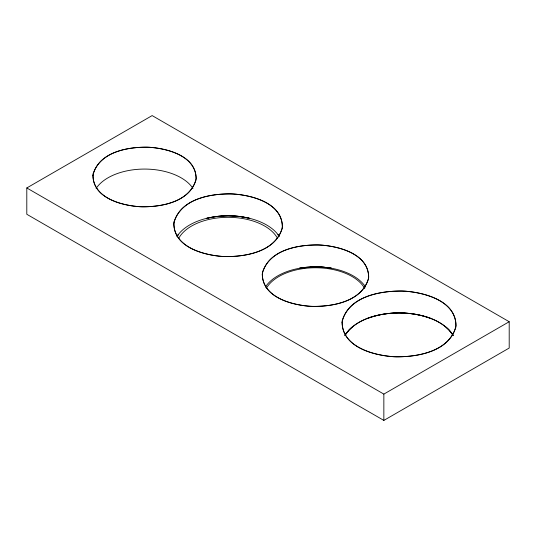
<?xml version="1.0" encoding="UTF-8"?>
<svg xmlns="http://www.w3.org/2000/svg" width="536" height="536" viewBox="0 0 536 536"><rect width="100%" height="100%" fill="white"/><g stroke="black" fill="none" stroke-linecap="round" stroke-linejoin="round"><path stroke-width="0.8" d="M344.976 335.335C356.547 318.002 379.475 313.259 399.045 312.897C418.616 313.259 441.543 318.002 453.121 335.335M177.054 236.463L178.2 234.694L177.188 236.148M345.063 335.235L349.144 329.861L352.018 327.181M26.8 187.955L152.15 115.588L509.2 321.727L509.2 348.045L383.85 420.412L26.8 214.273L26.8 187.955L383.85 394.101L509.2 321.727M366.704 318.699C387.3 310.947 410.797 310.947 431.386 318.699M446.073 327.181L448.954 329.861L453.027 335.235M279.176 236.463L278.03 234.694L279.048 236.148A54.391 31.403 0 0 0 228.115 215.767L216.973 216.43L206.514 218.346C220.644 214.949 235.599 214.876 249.716 218.346L239.264 216.43L228.115 215.767A54.391 31.403 0 0 0 177.155 236.195M383.85 394.101L383.85 420.412M266.62 287.839A51.704 29.849 0 0 1 316.126 267.759A51.704 29.849 0 0 1 364.748 288.549M178.85 238.111A51.704 29.849 0 0 1 228.115 217.315A51.704 29.849 0 0 1 277.387 238.111M96.132 188.451A51.704 29.849 0 0 1 144.553 169.068A51.704 29.849 0 0 1 192.973 188.451M265.367 287.102A53.312 30.78 0 0 1 315.483 266.828L323.711 267.196L331.65 268.275C320.984 266.392 309.976 266.325 299.309 268.275L315.483 266.828A53.312 30.78 0 0 1 365.592 287.102M344.889 335.442A57.077 32.951 0 0 1 399.045 312.897A57.077 32.951 0 0 1 453.201 335.442M92.916 175.446C93.398 198.903 123.106 205.931 141.879 206.802C162.066 207.05 190.99 201.61 196.183 178.535C195.7 155.078 165.999 148.05 147.226 147.179C127.032 146.931 98.115 152.371 92.916 175.446M173.798 223.613C174.307 248.289 205.556 255.679 225.301 256.597C246.547 256.858 276.971 251.136 282.432 226.862C281.923 202.186 250.68 194.789 230.929 193.878C209.69 193.617 179.265 199.338 173.798 223.613M262.238 274.084C262.734 298.271 293.366 305.52 312.723 306.418C333.546 306.672 363.368 301.058 368.721 277.266C368.225 253.079 337.6 245.83 318.237 244.939C297.42 244.684 267.591 250.292 262.238 274.084M342.048 322.216C342.578 348.112 375.368 355.87 396.091 356.829C418.047 356.936 450.696 351.207 456.042 325.627C455.513 299.731 422.723 291.973 402 291.015C380.051 290.907 347.395 296.636 342.048 322.216M93.123 173.905C91.401 197.261 120.935 205.389 139.213 206.682C159.936 207.452 188.739 202.789 195.975 180.076C197.704 156.72 168.163 148.593 149.892 147.299C129.163 146.529 100.366 151.192 93.123 173.905M174.019 221.991C172.203 246.56 203.278 255.109 222.5 256.469C244.302 257.28 274.6 252.369 282.217 228.477C284.026 203.915 252.959 195.365 233.736 194.005C211.928 193.188 181.637 198.099 174.019 221.991M262.452 272.496C260.677 296.575 291.128 304.957 309.976 306.291C331.349 307.088 361.043 302.277 368.513 278.854C370.289 254.774 339.831 246.393 320.984 245.059C299.611 244.262 269.916 249.073 262.452 272.496M342.276 320.521C340.373 346.296 372.976 355.268 393.149 356.695C416.03 357.552 447.821 352.4 455.814 327.322C457.717 301.547 425.115 292.576 404.941 291.149C382.061 290.291 350.269 295.443 342.276 320.521"/></g></svg>
